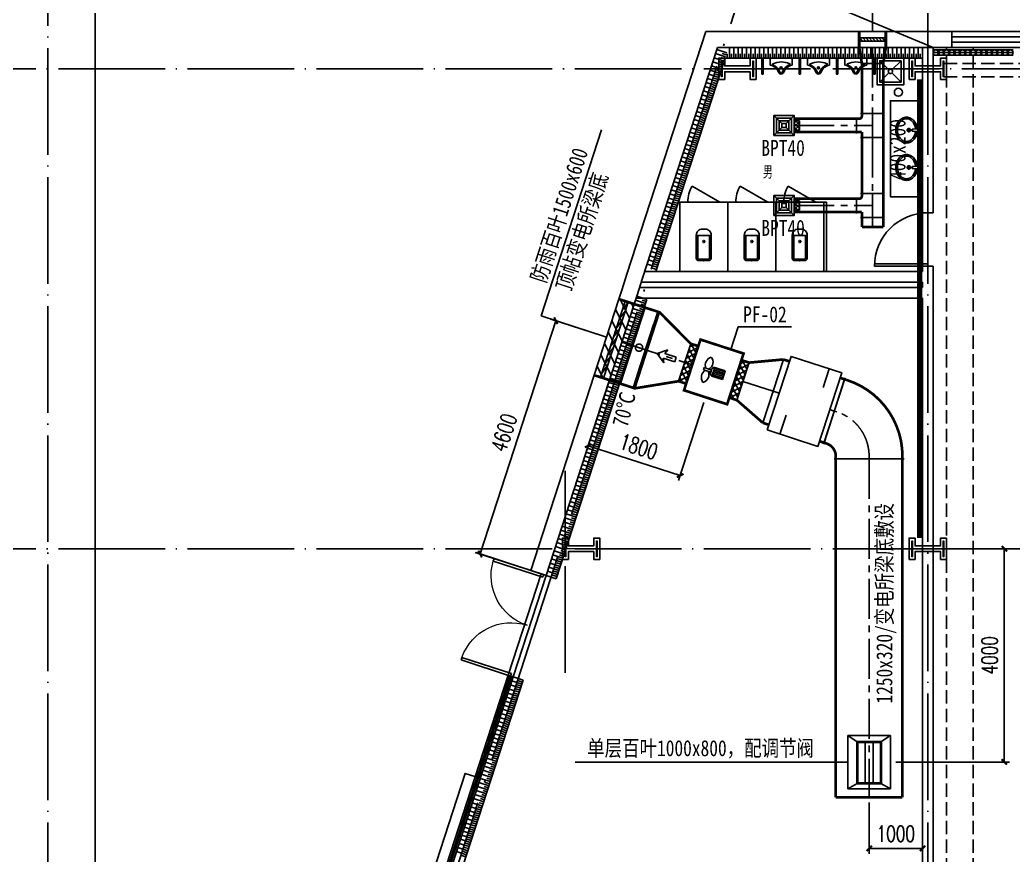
# Model space of a CAD drawing. Extents: x -555607 to 460190, y 498714 to 1664455.
# Drawn here: x -243976 to -225354, y 817074 to 832737 of the extents above; entities that cross this region are included whole.
import ezdxf

# ---------------------------------------------------------------- set-up
doc = ezdxf.new("R2010")
doc.units = 0
doc.header["$LTSCALE"] = 1000
doc.header["$MEASUREMENT"] = 0
for name, pattern in [('CENTER', [2, 1.25, -0.25, 0.25, -0.25]), ('CENTER2', [1.125, 0.75, -0.125, 0.125, -0.125]), ('DASH', [0.35, 0.25, -0.1]), ('DOTE', [2.42, 2, -0.2, 0.02, -0.2])]:
    doc.linetypes.add(name, pattern=pattern)
doc.layers.get('Defpoints').update_dxf_attribs({"color": 210})
for name, color, linetype in [('.', 251, 'Continuous'), ('99平面图例外参$0$A-HATCH-2', 251, 'Continuous'), ('A-AXIS-DOTE', 14, 'DOTE'), ('A-HATCH-2', 251, 'Continuous'), ('A-HRAIL', 250, 'Continuous'), ('A-LIN-V', 9, 'Continuous'), ('A-SFCE', 30, 'Continuous'), ('A-WC', 223, 'Continuous'), ('A-WINDOW', 8, 'Continuous'), ('A-防火门窗', 8, 'Continuous'), ('AS-WALL', 40, 'Continuous'), ('DUCT-暖通风中心线', 5, 'CENTER2'), ('DUCT-暖通风法兰', 2, 'Continuous'), ('DUCT-暖通风管', 7, 'Continuous'), ('DUCT-暖通风管端线', 2, 'Continuous'), ('TH_DIM', 3, 'Continuous'), ('建-墙-幕', 8, 'Continuous'), ('建-房间', 7, 'Continuous'), ('建-窗', 8, 'Continuous'), ('建-门', 8, 'Continuous'), ('暖通', 7, 'Continuous'), ('灯具', 250, 'Continuous')]:
    doc.layers.add(name, color=color, linetype=linetype)
doc.layers.add('S-col', color=2, linetype='Continuous', lineweight=0)
doc.layers.add('柱间支撑', color=6, linetype='CENTER', lineweight=0)
doc.styles.add('-黑体', font='simhei.ttf', dxfattribs={"width": 0.8})
doc.styles.add('_TCH_DIM_T3', font='SIMPLEX', dxfattribs={"width": 0.705882, "bigfont": 'GBCBIG'})
doc.styles.add('A-AREA', font='SIMPLEX', dxfattribs={"bigfont": 'GBCBIG'})
doc.dimstyles.new('_TCH_ARCH&&100', dxfattribs={"dimtxt": 297.5, "dimasz": 100, "dimexe": 100, "dimexo": 100, "dimgap": 126.25, "dimtad": 1, "dimdec": 0, "dimzin": 0, "dimdsep": 46, "dimtxsty": '_TCH_DIM_T3', "dimblk": 'ARCHTICK', "dimcen": 0.09, "dimclrt": 7, "dimazin": 2, "dimtfac": 1, "dimtdec": 0, "dimtix": 1, "dimtmove": 2, "dimatfit": 3, "dimfxl": 100, "dimtolj": 1, "dimtzin": 0, "dimarcsym": 0})
pattern_1 = [(207.023713, (-240327.49, 1134010.37), (-36.064764, 70.708723), []), (117.023713, (-240327.49, 1134010.37), (70.708723, 36.064764), [])]

# ---------------------------------------------------------------- blocks, each defined once
blk = doc.blocks.new('厕卫')
at = {"layer": 'A-WC', "color": 250}
for p, q in [((-60, -40), (-60, -470)), ((150, -30), (-50, -30)), ((160, -470), (160, -40)), ((190, -470), (-90, -470)), ((350, -1097), (-170, -1397))]:
    blk.add_line(p, q, dxfattribs=at)
blk.add_lwpolyline([(-400, 203), (-400, -1097), (500, -1097), (500, 203)], close=True, dxfattribs=at)
blk.add_lwpolyline([(190, -40, 0.414214), (150, 0), (-50, 0, 0.414214), (-90, -40), (-90, -480, 0.414214), (20, -590), (80, -590, 0.414214), (190, -480)], format="xyb", close=True, dxfattribs=at)
blk.add_circle((50, -359), 20, dxfattribs=at)
for centre, radius, start, end in [((-50, -40), 10, 90, 180), ((150, -40), 10, 0, 90), ((350, -1097), 600, 180, 209.9999)]:
    blk.add_arc(centre, radius, start, end, dxfattribs=at)
for p in [(50, 0), (50, -359)]:
    blk.add_point(p, dxfattribs=at)
blk = doc.blocks.new('小便器')
at = {"color": 250}
for p, q in [((2044606, 1696016), (2044906, 1696016)), ((2044606, 1695991), (2044606, 1696016)), ((2044606, 1695991), (2044906, 1695991)), ((2044906, 1695991), (2044906, 1696016)), ((2044606, 1695316), (2044906, 1695316)), ((2044606, 1695291), (2044606, 1695316)), ((2044906, 1695291), (2044906, 1695316)), ((2044606, 1695291), (2044906, 1695291))]:
    blk.add_line(p, q, dxfattribs=at)
at = {"color": 250, "elevation": 0}
blk.add_lwpolyline([(2044737, 1695859), (2044606, 1695859), (2044606, 1695449), (2044737, 1695449, -0.268068), (2044870, 1695603, 0.317765), (2044906, 1695654, 0.317765), (2044870, 1695704, -0.268068)], format="xyb", close=True, dxfattribs=at)
at = {"color": 250}
blk.add_circle((2044788, 1695654, 0), 20, dxfattribs=at)
for centre, radius, start, end in [((2045073, 1695649, 0), 395, 155.8916, 203.3325), ((2044721, 1695806, 0), 10, 21.8606, 155.8916), ((2044947, 1695896, 0), 233, 201.8606, 250.7361), ((2044862, 1695653, 0), 24, 0.5002, 70.7361), ((2044719, 1695496, 0), 10, 203.3325, 339.5059), ((2044947, 1695411, 0), 233, 109.2639, 159.5059), ((2044862, 1695654, 0), 24, 289.2639, 359.4998)]:
    blk.add_arc(centre, radius, start, end, dxfattribs=at)
blk.add_point((2044788, 1695654, 0), dxfattribs=at)
blk = doc.blocks.new('45345')
at = {"layer": 'A-WC'}
h = blk.add_hatch(dxfattribs=at)
h.set_pattern_fill('ANSI31', color=250, scale=10)
h.set_pattern_definition([(30, (40598742844.535, 3385776346.45), (-7.9375, 13.74815), [])])
edge = h.paths.add_edge_path()
edge.add_arc((40598742441.347763, 3385774511.717568), 50, 0, 360)
at = {"layer": 'A-WC', "color": 250}
blk.add_circle((40598742441.347763, 3385774511.717568), 50, dxfattribs=at)
blk = doc.blocks.new('A$C34D37DA4')
at = {"color": 250, "ltscale": 0.5}
for points in [[(-250, -108), (250, -108), (250, 392), (-250, 392)], [(-200, -58), (200, -58), (200, 342), (-200, 342)]]:
    blk.add_lwpolyline(points, close=True, dxfattribs=at)
for points in [[(-200, 342), (-28, 171)], [(28, 171), (200, 342)], [(-200, -58), (-28, 114)], [(28, 114), (200, -58)]]:
    blk.add_lwpolyline(points, dxfattribs=at)
blk.add_circle((0, 142), 40, dxfattribs=at)
blk = doc.blocks.new('343243')
at = {"layer": 'A-WC', "color": 250}
for p, q in [((-137084, 783875), (-136994, 783875)), ((-137071, 783707), (-137056, 783814)), ((-137064, 783668), (-137056, 783814)), ((-137056, 783814), (-137022, 783814)), ((-137056, 783804), (-137022, 783804)), ((-137039, 783830), (-137039, 783920)), ((-137014, 783668), (-137022, 783814)), ((-137008, 783707), (-137022, 783814)), ((-137176, 783694), (-137103, 783694)), ((-137139, 783657), (-137139, 783731)), ((-137064, 783668), (-137071, 783707)), ((-137064, 783668), (-137014, 783668)), ((-137063, 783687), (-137015, 783687)), ((-137014, 783668), (-137008, 783707)), ((-136976, 783694), (-136903, 783694)), ((-136939, 783657), (-136939, 783731))]:
    blk.add_line(p, q, dxfattribs=at)
for points in [[(-137069, 783721, -0.055034), (-137132, 783735, -0.088849), (-137208, 783776, -0.104988), (-137263, 783843, -0.12017), (-137282, 783920, -0.12017), (-137263, 783997, -0.104988), (-137208, 784064, -0.088849), (-137132, 784105, -0.080052), (-137039, 784120, -0.080052)], [(-137065, 783751, -0.056066), (-137123, 783763, -0.088849), (-137190, 783800, -0.104988), (-137237, 783857, -0.12017), (-137252, 783920, -0.12017), (-137237, 783983, -0.104988), (-137190, 784040, -0.088849), (-137123, 784077, -0.080052), (-137039, 784090, -0.080052)], [(-137039, 784120, -0.080052), (-136946, 784105, -0.088849), (-136870, 784064, -0.104988), (-136815, 783997, -0.12017), (-136796, 783920, -0.12017), (-136815, 783843, -0.104988), (-136870, 783776, -0.088849), (-136946, 783735, -0.055034), (-137010, 783721, -0.080052)], [(-137039, 784090, -0.080052), (-136956, 784077, -0.088849), (-136889, 784040, -0.104988), (-136842, 783983, -0.12017), (-136826, 783920, -0.12017), (-136842, 783857, -0.104988), (-136889, 783800, -0.088849), (-136956, 783763, -0.056066), (-137014, 783751, -0.080052)]]:
    blk.add_lwpolyline(points, format="xyb", dxfattribs=at)
for centre, radius in [((-137039, 783875), 30), ((-137039, 783875), 20), ((-137139, 783694), 25), ((-137139, 783694), 15), ((-136939, 783694), 25), ((-136939, 783694), 15)]:
    blk.add_circle(centre, radius, dxfattribs=at)
for centre, start, end in [((-137040, 783695), 80.5252, 279.4748), ((-137038, 783695), 260.5252, 99.4748)]:
    blk.add_arc(centre, 7.19, start, end, dxfattribs=at)
blk = doc.blocks.new('23124232432')
at = {"layer": '柱间支撑', "color": 250, "const_width": 100}
blk.add_lwpolyline([(-227104, 831620), (-227104, 823020)], dxfattribs=at)
blk = doc.blocks.new('_FZH')
at = {"layer": 'A-HATCH-2', "color": 8}
blk.add_lwpolyline([(-0.437, -0.25), (-0.437, 0.25), (-0.297, 0.25), (-0.297, 0.067), (0.298, 0.067), (0.298, 0.25), (0.438, 0.25), (0.438, -0.25), (0.298, -0.25), (0.298, -0.068), (-0.297, -0.068), (-0.297, -0.25)], close=True, dxfattribs=at)
at = {"layer": 'S-col', "color": 8}
blk.add_lwpolyline([(-0.375, -0.188), (-0.375, 0.187), (-0.36, 0.187), (-0.36, 0.005), (0.36, 0.005), (0.36, 0.187), (0.375, 0.187), (0.375, -0.188), (0.36, -0.188), (0.36, -0.005), (-0.36, -0.005), (-0.36, -0.188)], close=True, dxfattribs=at)
blk = doc.blocks.new('*U21')
at = {"color": 0}
blk.add_lwpolyline([(500, 0), (500, 1000), (460, 1000), (460, 0)], close=True, dxfattribs=at)
blk.add_arc((500, 0), 1000, 90, 180, dxfattribs=at)
blk = doc.blocks.new('*U20')
at = {"color": 0, "xscale": 0.001, "yscale": 0.001, "zscale": 0.001}
blk.add_blockref('*U21', (0, 0), dxfattribs=at)
blk = doc.blocks.new('WINDOW2DLIB$DYNSTYLE$00000005')
at = {"color": 0}
for points in [[(-0.5, 0.5), (-0.5, -0.5)], [(-0.5, 0.5), (0.5, 0.5)], [(0.5, -0.5), (0.5, 0.5)], [(0.5, 0.1667), (-0.5, 0.1667)], [(0.5, -0.1667), (-0.5, -0.1667)], [(-0.5, -0.5), (0.5, -0.5)]]:
    blk.add_lwpolyline(points, dxfattribs=at)
blk = doc.blocks.new('*U52')
at = {"color": 0}
for p, q in [((-250, 150), (250, 150)), ((250, 30), (-250, 30)), ((-250, -30), (-190, 30)), ((-190, -30), (-130, 30)), ((-130, -30), (-70, 30)), ((-70, -30), (-10, 30)), ((-10, -30), (50, 30)), ((50, -30), (110, 30)), ((110, -30), (170, 30)), ((170, -30), (230, 30)), ((250, -30), (-250, -30)), ((-250, -150), (250, -150))]:
    blk.add_line(p, q, dxfattribs=at)
for points in [[(-250, -150), (-250, 150)], [(250, -150), (250, 150)]]:
    blk.add_lwpolyline(points, dxfattribs=at)
blk = doc.blocks.new('*U51')
at = {"color": 0, "xscale": 0.001999999996058992, "yscale": 0.003333333333333334, "zscale": 0.001999999996058992}
blk.add_blockref('*U52', (0, 0), dxfattribs=at)
blk = doc.blocks.new('10平面$0$$DorLib2D$00000002')
for p, q in [((-0.5, 0), (-0.5, 0.4875)), ((-0.475, 0.4875), (-0.5, 0.4875)), ((-0.475, 0), (-0.475, 0.4875)), ((0.475, 0), (0.475, 0.4875)), ((0.475, 0.4875), (0.5, 0.4875)), ((0.5, 0), (0.5, 0.4875)), ((-0.5, 0), (-0.475, 0)), ((0.5, 0), (0.475, 0))]:
    blk.add_line(p, q)
at = {"lineweight": 13}
for centre, start, end in [((-0.4875, 0), 0, 88.53072), ((0.4875, 0), 91.46928, 180)]:
    blk.add_arc(centre, 0.4875, start, end, dxfattribs=at)
blk = doc.blocks.new('99平面图例外参$0$$LinePat$填挖边坡')
at = {"color": 0}
for p, q in [((0, 0), (0, -1500)), ((300, 0), (300, -600))]:
    blk.add_line(p, q, dxfattribs=at)
at = {"layer": 'Defpoints', "color": 0}
blk.add_point((600, 0), dxfattribs=at)
blk = doc.blocks.new('99平面图例外参$0$$LinePat$圆环')
for points in [[(0, 150), (300, 150)], [(0, 0), (300, 0)], [(0, -150), (300, -150)]]:
    blk.add_lwpolyline(points)
at = {"color": 0}
blk.add_circle((150, 0), 150, dxfattribs=at)
blk = doc.blocks.new('A$C43B121A0')
at = {"layer": '.'}
h = blk.add_hatch(dxfattribs=at)
h.set_pattern_fill('ANSI37', scale=25)
h.set_pattern_definition([(45, (0, 0), (-28.0633, 28.0633), []), (135, (0, 0), (-28.0633, -28.0633), [])])
h.paths.add_polyline_path([(300, 80), (382, 80), (382, 220), (300, 220)])
at = {"layer": '灯具', "color": 7}
for p, q in [((120, 180), (0, 300)), ((180, 180), (300, 300)), ((300, 220), (382, 220)), ((382, 220), (382, 80)), ((0, 0), (120, 120)), ((300, 0), (180, 120)), ((300, 80), (382, 80))]:
    blk.add_line(p, q, dxfattribs=at)
for points in [[(0, 0), (300, 0), (300, 300), (0, 300)], [(40, 40), (260, 40), (260, 260), (40, 260)], [(80, 80), (220, 80), (220, 220), (80, 220)], [(120, 120), (180, 120), (180, 180), (120, 180)]]:
    blk.add_lwpolyline(points, close=True, dxfattribs=at)
blk = doc.blocks.new('$风口$00000108')
for p, q in [((-250, 135), (-190, 75)), ((-250, -135), (-250, 135)), ((250, 135), (200, 75)), ((250, 135), (250, -135)), ((200, 25), (-190, 25)), ((200, -25), (-190, -25)), ((-250, -135), (-190, -75)), ((200, -75), (250, -135)), ((250, -135), (-250, -135))]:
    blk.add_line(p, q)
at = {"linetype": 'Continuous'}
blk.add_line((250, 135), (-250, 135), dxfattribs=at)
at = {"lineweight": 40}
for p, q in [((-190, 75), (200, 75)), ((-190, -75), (-190, 75)), ((200, 75), (200, -75)), ((-190, -75), (200, -75))]:
    blk.add_line(p, q, dxfattribs=at)
blk = doc.blocks.new('_ArchTick')
at = {"color": 0, "linetype": 'ByBlock', "const_width": 0.4}
blk.add_lwpolyline([(-0.5, -0.5), (0.5, 0.5)], dxfattribs=at)
blk = doc.blocks.new('*D538')
at = {"layer": 'Defpoints', "color": 0, "transparency": 16777216}
for p in [(-232845, 826220), (-231120, 825660), (-231597, 824192)]:
    blk.add_point(p, dxfattribs=at)
at = {"layer": 'TH_DIM', "color": 0, "lineweight": -2, "transparency": 16777216}
for p, q in [((-232876, 826124), (-233352, 824657)), ((-231151, 825565), (-231627, 824097)), ((-233321, 824752), (-231597, 824192))]:
    blk.add_line(p, q, dxfattribs=at)
at = {"layer": 'TH_DIM', "color": 0, "lineweight": -2, "transparency": 16777216, "xscale": 100, "yscale": 100, "zscale": 100}
for p, rotation in [((-233321, 824752), 162.0237134181354), ((-231597, 824192), 342.0237134181354)]:
    blk.add_blockref('_ArchTick', p, dxfattribs=dict(at, rotation=rotation))
at = {"layer": 'TH_DIM', "color": 7, "transparency": 16777216, "insert": (-232374, 824734), "char_height": 297.5, "attachment_point": 5, "rotation": 342.0237, "style": '_TCH_DIM_T3'}
blk.add_mtext('\\A1;1800', dxfattribs=at)
blk = doc.blocks.new('*D539')
at = {"layer": 'Defpoints', "color": 0, "transparency": 16777216}
for p in [(-227654, 822820), (-225520, 822820), (-227654, 818820)]:
    blk.add_point(p, dxfattribs=at)
at = {"layer": 'TH_DIM', "color": 0, "lineweight": -2, "transparency": 16777216}
for p, q in [((-227554, 822820), (-225420, 822820)), ((-225520, 818820), (-225520, 822820)), ((-227554, 818820), (-225420, 818820))]:
    blk.add_line(p, q, dxfattribs=at)
at = {"layer": 'TH_DIM', "color": 0, "lineweight": -2, "transparency": 16777216, "xscale": 100, "yscale": 100, "zscale": 100}
for p, rotation in [((-225520, 822820), 90), ((-225520, 818820), 270)]:
    blk.add_blockref('_ArchTick', p, dxfattribs=dict(at, rotation=rotation))
at = {"layer": 'TH_DIM', "color": 7, "transparency": 16777216, "insert": (-225795, 820820), "char_height": 297.5, "attachment_point": 5, "rotation": 90, "style": '_TCH_DIM_T3'}
blk.add_mtext('\\A1;4000', dxfattribs=at)
blk = doc.blocks.new('*D540')
at = {"layer": 'Defpoints', "color": 0, "transparency": 16777216}
for p in [(-228054, 818160), (-227054, 818160), (-227054, 817200)]:
    blk.add_point(p, dxfattribs=at)
at = {"layer": 'TH_DIM', "color": 0, "lineweight": -2, "transparency": 16777216}
for p, q in [((-228054, 818060), (-228054, 817100)), ((-227054, 818060), (-227054, 817100)), ((-228054, 817200), (-227054, 817200))]:
    blk.add_line(p, q, dxfattribs=at)
at = {"layer": 'TH_DIM', "color": 0, "lineweight": -2, "transparency": 16777216, "xscale": 100, "yscale": 100, "zscale": 100, "rotation": 180}
blk.add_blockref('_ArchTick', (-228054, 817200), dxfattribs=at)
at = {"layer": 'TH_DIM', "color": 0, "lineweight": -2, "transparency": 16777216, "xscale": 100, "yscale": 100, "zscale": 100}
blk.add_blockref('_ArchTick', (-227054, 817200), dxfattribs=at)
at = {"layer": 'TH_DIM', "color": 7, "transparency": 16777216, "insert": (-227554, 817475), "char_height": 297.5, "attachment_point": 5, "style": '_TCH_DIM_T3'}
blk.add_mtext('\\A1;1000', dxfattribs=at)
blk = doc.blocks.new('*D541')
at = {"layer": 'Defpoints', "color": 0, "transparency": 16777216}
for p in [(-233927, 827096), (-232976, 826788), (-234396, 822413)]:
    blk.add_point(p, dxfattribs=at)
at = {"layer": 'TH_DIM', "color": 0, "lineweight": -2, "transparency": 16777216}
for p, q in [((-235347, 822721), (-233927, 827096)), ((-233071, 826819), (-234023, 827127)), ((-234491, 822443), (-235442, 822752))]:
    blk.add_line(p, q, dxfattribs=at)
at = {"layer": 'TH_DIM', "color": 0, "lineweight": -2, "transparency": 16777216, "xscale": 100, "yscale": 100, "zscale": 100}
for p, rotation in [((-233927, 827096), 72.02371341814874), ((-235347, 822721), 252.0237134181488)]:
    blk.add_blockref('_ArchTick', p, dxfattribs=dict(at, rotation=rotation))
at = {"layer": 'TH_DIM', "color": 7, "transparency": 16777216, "insert": (-234899, 824994), "char_height": 297.5, "attachment_point": 5, "rotation": 72.0237, "style": '_TCH_DIM_T3'}
blk.add_mtext('\\A1;4600', dxfattribs=at)
blk = doc.blocks.new('*D542')
at = {"layer": 'Defpoints', "color": 0, "transparency": 16777216}
for p in [(-226954, 833460), (-227990, 832520), (-226954, 832520)]:
    blk.add_point(p, dxfattribs=at)
at = {"layer": 'TH_DIM', "color": 0, "lineweight": -2, "transparency": 16777216}
for p, q in [((-227990, 832620), (-227990, 833560)), ((-226954, 832620), (-226954, 833560)), ((-227990, 833460), (-226954, 833460))]:
    blk.add_line(p, q, dxfattribs=at)
at = {"layer": 'TH_DIM', "color": 0, "lineweight": -2, "transparency": 16777216, "xscale": 100, "yscale": 100, "zscale": 100, "rotation": 180}
blk.add_blockref('_ArchTick', (-227990, 833460), dxfattribs=at)
at = {"layer": 'TH_DIM', "color": 0, "lineweight": -2, "transparency": 16777216, "xscale": 100, "yscale": 100, "zscale": 100}
blk.add_blockref('_ArchTick', (-226954, 833460), dxfattribs=at)
at = {"layer": 'TH_DIM', "color": 7, "transparency": 16777216, "insert": (-227472, 833735), "char_height": 297.5, "attachment_point": 5, "style": '_TCH_DIM_T3'}
blk.add_mtext('\\A1;1036', dxfattribs=at)

msp = doc.modelspace()

# ---------------------------------------------------------------- hatches: boundary and pattern name
at = {"layer": '暖通'}
h = msp.add_hatch(dxfattribs=at)
h.set_pattern_fill('ANSI31', color=256, scale=100, angle=72.02371)
h.set_pattern_definition([(117.023713, (626606.07, 796365.53), (-141.417445, -72.129527), [])])
h.paths.add_polyline_path([(-233207.5, 826074.3), (-232922.1, 825981.7), (-232459.2, 827408.5), (-232744.5, 827501.1)])
h = msp.add_hatch(dxfattribs=at)
h.set_pattern_fill('ANSI37', scale=50, angle=-107.97629, style=0)
h.set_pattern_definition(pattern_1)
h.paths.add_polyline_path([(-231398.8, 826665), (-231256.1, 826618.7), (-231484.5, 825914.8), (-231627.2, 825961.1)])
h = msp.add_hatch(dxfattribs=at)
h.set_pattern_fill('ANSI37', scale=50, angle=-107.97629, style=0)
h.set_pattern_definition(pattern_1)
h.paths.add_polyline_path([(-230304.9, 826310), (-230447.6, 826356.3), (-230676, 825652.5), (-230533.3, 825606.2)])
h = msp.add_hatch(dxfattribs=at)
h.set_pattern_fill('饰面砖', scale=16.117864, angle=792.02371, style=0)
h.set_pattern_definition([(342.0237134, (-694209.114, 2222820.252), (9.9486982, 30.6621191), [])])
h.paths.add_polyline_path([(-230752.6, 826153.1), (-230804.2, 825993.9), (-231000.2, 826057.5), (-230948.5, 826216.7)])

# ---------------------------------------------------------------- linework, layer by layer
msp.add_lwpolyline([(-234395.6, 822412.6), (-234158.2, 822335.6)])
at = {"layer": 'A-AXIS-DOTE', "color": 250}
for p, q in [((-243454.2, 735826), (-243454.2, 841482.3)), ((-226954.2, 735826.1), (-226954.2, 841482.3)), ((-226854.2, 832220), (-242565.8, 838750)), ((-144454.2, 831820), (-262046.4, 831820)), ((-233754.2, 820490), (-233754.2, 824280)), ((-144454.2, 822820), (-262046.4, 822820))]:
    msp.add_line(p, q, dxfattribs=at)
at = {"layer": 'A-AXIS-DOTE', "color": 250, "ltscale": 2}
msp.add_lwpolyline([(-256041.7, 754402.6), (-229555.2, 836034.7)], dxfattribs=at)
at = {"layer": 'A-HATCH-2', "color": 250, "linetype": 'DASH'}
for p, q in [((-226604.2, 741520), (-226604.2, 832220)), ((-226104.2, 741520), (-226104.2, 832220))]:
    msp.add_line(p, q, dxfattribs=at)
at = {"layer": 'A-LIN-V', "color": 250}
for p, q in [((-232050.5, 828020), (-230752.7, 832020)), ((-227054.2, 832020), (-230752.7, 832020)), ((-233920, 822258.3), (-232220.8, 827495.3)), ((-234110.2, 822320), (-233920, 822258.3)), ((-239553.6, 804895.3), (-234537.2, 820355.9)), ((-234727.5, 820417.6), (-234537.2, 820355.9))]:
    msp.add_line(p, q, dxfattribs=at)
msp.add_lwpolyline([(-254554.2, 757820), (-254554.2, 760283.3), (-235630.1, 818607.8), (-235344.7, 818515.3)], dxfattribs=at)
at = {"layer": 'A-SFCE', "color": 250}
for p, q in [((-226954.2, 832010), (-226954.2, 833850)), ((-235423.1, 822746), (-233920, 822258.3))]:
    msp.add_line(p, q, dxfattribs=at)
at = {"layer": 'A-SFCE', "color": 250, "linetype": 'DASH'}
for p, q in [((-226654.2, 831920), (-221900.2, 831920)), ((-226654.2, 831670), (-221900.2, 831670))]:
    msp.add_line(p, q, dxfattribs=at)
at = {"layer": 'A-SFCE', "color": 8}
msp.add_lwpolyline([(-242765.8, 811250), (-242565.8, 811250), (-242565.8, 838750), (-246609.7, 838750), (-255497.2, 811358.5), (-255531.6, 811250)], close=True, dxfattribs=at)
at = {"layer": 'A-WC', "color": 250}
for p, q in [((-228904.2, 829320), (-228904.2, 828019.1)), ((-228854.2, 829320), (-228904.2, 829320)), ((-228854.2, 829320), (-228854.2, 828019.1)), ((-228854.2, 828019.1), (-228904.2, 828019.1))]:
    msp.add_line(p, q, dxfattribs=at)
msp.add_lwpolyline([(-227054.2, 831220), (-227654.2, 831220), (-227654.2, 829420), (-227054.2, 829420)], dxfattribs=at)
at = {"layer": 'A-防火门窗', "color": 8}
for p, q in [((-234822.6, 820448.5), (-234205.3, 822350.9)), ((-234727.5, 820417.6), (-234110.2, 822320))]:
    msp.add_line(p, q, dxfattribs=at)
at = {"layer": 'AS-WALL'}
for p, q in [((-232593.6, 827966.3), (-231116.1, 832520)), ((-228254.2, 832520), (-231116.1, 832520)), ((-228254.2, 832220), (-228254.2, 832520)), ((-226954.2, 832520), (-227754.2, 832520)), ((-227754.2, 832520), (-227754.2, 832220)), ((-226504.2, 832520), (-226954.2, 832520)), ((-226504.2, 832220), (-226504.2, 832520)), ((-232308.2, 827873.7), (-230898, 832220)), ((-230898, 832220), (-228254.2, 832220)), ((-227754.2, 832220), (-226954.2, 832220)), ((-227054.2, 832220), (-227054.2, 829120)), ((-226954.2, 832220), (-226504.2, 832220)), ((-226854.2, 829120), (-226854.2, 832220)), ((-227054.2, 829120), (-226854.2, 829120)), ((-226854.2, 828120), (-227054.2, 828120)), ((-227054.2, 828120), (-227054.2, 828020)), ((-226854.2, 827920), (-226854.2, 828120)), ((-232690.9, 827666.3), (-232593.6, 827966.3)), ((-227054.2, 828020), (-232260.8, 828020)), ((-226854.2, 827620), (-226854.2, 827920)), ((-232405.6, 827573.7), (-232308.2, 827873.7)), ((-227054.2, 827820), (-232325.7, 827820)), ((-227054.2, 827720), (-227054.2, 827820)), ((-232690.9, 827666.3), (-232744.4, 827501.4)), ((-232459.1, 827408.8), (-232405.6, 827573.7)), ((-227054.2, 827720), (-232358.1, 827720)), ((-226854.2, 806920), (-226854.2, 827620)), ((-232744.4, 827501.4), (-232459.1, 827408.8)), ((-227054.2, 827520), (-232423, 827520)), ((-227054.2, 827520), (-227054.2, 806920)), ((-233207.4, 826074.6), (-234395.6, 822412.6)), ((-232922, 825982.1), (-233207.4, 826074.6)), ((-234110.2, 822320), (-232922, 825982.1)), ((-234395.6, 822412.6), (-234110.2, 822320))]:
    msp.add_line(p, q, dxfattribs=at)
at = {"layer": 'DUCT-暖通风中心线'}
for p, q in [((-227990, 832220), (-227990, 830982.7)), ((-227990, 830982.5), (-227990, 830757.5)), ((-229461.1, 830757.5), (-228290.2, 830757.5)), ((-227990, 830757.5), (-228290, 830757.5)), ((-227990, 830757.5), (-227990, 830532.5)), ((-227990, 830532.3), (-227990, 829482.7)), ((-227990, 829482.5), (-227990, 829257.5)), ((-229461.1, 829257.5), (-228290.2, 829257.5)), ((-227990, 829257.5), (-228290, 829257.5)), ((-227990, 829257.5), (-227990, 829032.5)), ((-227990, 829032.3), (-227990, 828850)), ((-232690.7, 826695.1), (-231370.3, 826266.7)), ((-229853.2, 825774.5), (-230419.1, 825958.1)), ((-229853.2, 825774.5), (-229740.7, 825738)), ((-228789.5, 825429.3), (-228706.9, 825402.5)), ((-228659.1, 825387.1), (-228706.7, 825402.5)), ((-228054.2, 824504.8), (-228054.2, 824554.8)), ((-228054.2, 824504.6), (-228054.2, 818160))]:
    msp.add_line(p, q, dxfattribs=at)
msp.add_arc((-228929.2, 824554.8), 875, 0, 72.02371, dxfattribs=at)
at = {"layer": 'DUCT-暖通风法兰'}
for p, q in [((-228290.1, 830907.5), (-228290.1, 830607.5)), ((-227765, 830982.6), (-228215, 830982.6)), ((-228215, 830532.4), (-227765, 830532.4)), ((-228290.1, 829107.5), (-228290.1, 829407.5)), ((-227765, 829482.6), (-228215, 829482.6)), ((-228215, 829032.4), (-227765, 829032.4)), ((-228504.6, 826025.5), (-228908.9, 824779.5)), ((-228709.2, 824504.7), (-227399.2, 824504.7))]:
    msp.add_line(p, q, dxfattribs=at)
at = {"layer": 'DUCT-暖通风管'}
for p, q in [((-227790, 831921.8), (-228190, 831921.8)), ((-229660.3, 826369), (-230046, 825180))]:
    msp.add_line(p, q, dxfattribs=at)
at = {"layer": 'DUCT-暖通风管', "const_width": 50}
for points in [[(-228190, 831921.8), (-228240, 832220), (-228240, 832520)], [(-227790, 831921.8), (-227740, 832220), (-227740, 832520)], [(-228190, 831921.8), (-228190, 830982.7)], [(-227790, 830982.7), (-227790, 831921.8)], [(-228290.2, 830882.5), (-229461.1, 830882.5)], [(-228240, 830882.5), (-228290, 830882.5)], [(-228190, 830982.5), (-228190, 830932.5)], [(-227790, 830932.5), (-227790, 830982.5)], [(-227790, 830532.5), (-227790, 830932.5)], [(-229461.1, 830632.5), (-228290.2, 830632.5)], [(-228290, 830632.5), (-228240, 830632.5)], [(-228190, 830636.6), (-228190, 830532.5)], [(-228190, 830532.3), (-228190, 829482.7)], [(-227790, 829482.7), (-227790, 830532.3)], [(-228290.2, 829382.5), (-229461.1, 829382.5)], [(-228240, 829382.5), (-228290, 829382.5)], [(-228190, 829482.5), (-228190, 829432.5)], [(-227790, 829432.5), (-227790, 829482.5)], [(-227790, 829032.5), (-227790, 829432.5)], [(-229461.1, 829132.5), (-228290.2, 829132.5)], [(-228290, 829132.5), (-228240, 829132.5)], [(-228190, 829136.6), (-228190, 829032.5)], [(-228190, 829032.3), (-228190, 828850)], [(-227790, 828850), (-227790, 829032.3)], [(-228190, 828850), (-227790, 828850)], [(-231256.1, 826618.7), (-231398.8, 826665), (-231983.6, 827254.2), (-232744.5, 827501.1)], [(-229660.3, 826369), (-230304.9, 826310), (-230447.6, 826356.3)], [(-229547.8, 826332.5), (-229660.3, 826369)], [(-231484.5, 825914.8), (-231627.2, 825961.1), (-232446.5, 825827.4), (-233207.5, 826074.3)], [(-228514, 825997), (-228596.6, 826023.8)], [(-228466.2, 825981.5), (-228513.8, 825997)], [(-230046, 825180), (-230533.3, 825606.2), (-230676, 825652.5)], [(-230046, 825180), (-229933.6, 825143.5)], [(-228982.4, 824834.9), (-228899.8, 824808.1)], [(-228899.6, 824808), (-228852, 824792.6)], [(-228679.2, 824554.8), (-228679.2, 824504.8)], [(-227429.2, 824504.8), (-227429.2, 824554.8)], [(-228679.2, 824504.6), (-228679.2, 818160)], [(-227429.2, 818160), (-227429.2, 824504.6)], [(-228679.2, 818160), (-227429.2, 818160)]]:
    msp.add_lwpolyline(points, dxfattribs=at)
at = {"layer": 'DUCT-暖通风管', "extrusion": (0, 0, -1), "const_width": 50}
for points in [[(228190, 830932.5, 0.4142136), (228240, 830882.5)], [(228190, 829432.5, 0.4142136), (228240, 829382.5)]]:
    msp.add_lwpolyline(points, format="xyb", dxfattribs=at)
at = {"layer": 'DUCT-暖通风管', "const_width": 50}
for points in [[(-228240, 830632.5, 0.0418865), (-228190, 830636.6)], [(-228240, 829132.5, 0.0418865), (-228190, 829136.6)], [(-227429.2, 824554.8, 0.3250341), (-228466.2, 825981.5)], [(-228679.2, 824554.8, 0.3250341), (-228852, 824792.6)]]:
    msp.add_lwpolyline(points, format="xyb", dxfattribs=at)
msp.add_lwpolyline([(-230407.5, 826480), (-231216, 826742.3), (-231524.6, 825791.1), (-230716.1, 825528.8)], close=True, dxfattribs=at)
at = {"layer": 'DUCT-暖通风管端线'}
for p, q in [((-228190, 830982.7), (-227790, 830982.7)), ((-227790, 830982.5), (-228190, 830982.5)), ((-228290.2, 830632.5), (-228290.2, 830882.5)), ((-228290, 830882.5), (-228290, 830632.5)), ((-228190, 830532.5), (-227790, 830532.5)), ((-227790, 830532.3), (-228190, 830532.3)), ((-228190, 829482.7), (-227790, 829482.7)), ((-227790, 829482.5), (-228190, 829482.5)), ((-228290.2, 829132.5), (-228290.2, 829382.5)), ((-228290, 829382.5), (-228290, 829132.5)), ((-228190, 829032.5), (-227790, 829032.5)), ((-227790, 829032.3), (-228190, 829032.3)), ((-228899.8, 824808.1), (-228514, 825997)), ((-228513.8, 825997), (-228899.6, 824808)), ((-227429.2, 824504.8), (-228679.2, 824504.8)), ((-227429.2, 824504.6), (-228679.2, 824504.6))]:
    msp.add_line(p, q, dxfattribs=at)
at = {"layer": '建-墙-幕'}
for p, q in [((-234110.2, 822320), (-234205.3, 822350.9)), ((-234822.6, 820448.5), (-239888.4, 804835.4)), ((-239856.7, 804825.1), (-234790.9, 820438.2)), ((-239825, 804814.9), (-234759.2, 820427.9)), ((-239793.3, 804804.6), (-234727.5, 820417.6)), ((-234727.5, 820417.6), (-234822.6, 820448.5))]:
    msp.add_line(p, q, dxfattribs=at)
at = {"layer": '建-门'}
msp.add_line((-227054.2, 829120), (-227054.2, 828120), dxfattribs=at)
at = {"layer": '暖通', "color": 7}
for p, q in [((-227990, 832520), (-227990, 834390)), ((-234204, 827186.2), (-233071.7, 830676)), ((-232976, 826787.7), (-234204, 827186.2)), ((-230512.3, 826980), (-230649.1, 826558.4)), ((-230512.3, 826980), (-229507.7, 826980)), ((-231158.2, 826175.3), (-231144.9, 826216.2)), ((-228917.7, 825844.2), (-228803.5, 826196.1)), ((-229726.6, 824971.2), (-229612.4, 825323.1)), ((-233564.2, 818820), (-228454.2, 818820))]:
    msp.add_line(p, q, dxfattribs=at)
at = {"layer": '暖通'}
for p, q in [((-232255.1, 827342.3), (-232718, 825915.5)), ((-232017.3, 827265.1), (-232480.2, 825838.4)), ((-232332.3, 827104.5), (-232640.9, 826153.3)), ((-232094.5, 827027.3), (-232403.1, 826076.2)), ((-231825.8, 826549.3), (-232030.5, 826480.9)), ((-231904.9, 826305.4), (-232030.5, 826480.9)), ((-231886.7, 826482.1), (-231825.8, 826549.3)), ((-231671.1, 826412.1), (-231886.7, 826482.1)), ((-231699.1, 826325.6), (-231914.8, 826395.6)), ((-231914.8, 826395.6), (-231904.9, 826305.4)), ((-231699.1, 826325.6), (-231671.1, 826412.1))]:
    msp.add_line(p, q, dxfattribs=at)
at = {"layer": '暖通', "color": 7}
for points in [[(-233207.5, 826074.3), (-232744.5, 827501.1), (-232459.2, 827408.5), (-232922.1, 825981.7)], [(-232922.1, 825981.7), (-232459.2, 827408.5), (-231983.6, 827254.2), (-232446.5, 825827.4)], [(-231256.1, 826618.7), (-231484.5, 825914.8), (-231627.2, 825961.1), (-231398.8, 826665)], [(-229964.4, 825048.4), (-229516.9, 826427.6), (-228565.7, 826118.9), (-229013.2, 824739.7)], [(-230447.6, 826356.3), (-230676, 825652.5), (-230533.3, 825606.2), (-230304.9, 826310)]]:
    msp.add_lwpolyline(points, close=True, dxfattribs=at)
at = {"layer": '暖通', "const_width": 30}
msp.add_lwpolyline([(-232486.6, 826628.9), (-232248.8, 826551.8)], dxfattribs=at)
msp.add_lwpolyline([(-232486.6, 826628.9), (-232248.8, 826551.8)], dxfattribs=at)
msp.add_lwpolyline([(-232346.6, 826655.2, 1), (-232388.7, 826525.5, 1)], format="xyb", close=True, dxfattribs=at)
msp.add_lwpolyline([(-232346.6, 826655.2, 1), (-232388.7, 826525.5, 1)], format="xyb", close=True, dxfattribs=at)
at = {"layer": '暖通', "color": 7}
for points in [[(-231017.2, 826415, 0.4083373), (-231116, 826206.8)], [(-231017.2, 826415, -0.4894189), (-231059.4, 826188.4)], [(-231171.5, 825939.4, -0.4083373), (-231129.3, 826165.9)], [(-231171.5, 825939.4, 0.4894189), (-231072.6, 826147.6)], [(-231026.7, 826109.4, 0.4142136), (-231000.2, 826057.5)], [(-230948.5, 826216.7, 0.4142136), (-231000.4, 826190.2)]]:
    msp.add_lwpolyline(points, format="xyb", dxfattribs=at)
for points in [[(-231019.8, 826130.4), (-231158.2, 826175.3)], [(-231144.9, 826216.2), (-231006.6, 826171.3)], [(-231026.7, 826109.4), (-231000.4, 826190.2)], [(-231000.2, 826057.5), (-230948.5, 826216.7)], [(-230804.2, 825993.9), (-231000.2, 826057.5)], [(-230948.5, 826216.7), (-230752.6, 826153.1)], [(-230804.2, 825993.9), (-230752.6, 826153.1)]]:
    msp.add_lwpolyline(points, dxfattribs=at)

# ---------------------------------------------------------------- block references
at = {"color": 250, "xscale": 800.0000000000005, "yscale": 800.0000000000005, "zscale": 800.0000000000005}
for p in [(-230522.7, 831820), (-226954.2, 831820), (-233454.2, 822820), (-226954.2, 822820)]:
    msp.add_blockref('_FZH', p, dxfattribs=at)
at = {"color": 250, "xscale": -1}
for name, p, rotation in [('小便器', (1465949.4, 2876626.1), 89.99999999998394), ('小便器', (1466649.4, 2876626.1), 89.99999999998394), ('小便器', (1467349.4, 2876626.1), 89.99999999998394), ('厕卫', (-231204.2, 828222.8), 180), ('厕卫', (-230304.2, 828222.8), 180), ('厕卫', (-229404.2, 828222.8), 180)]:
    msp.add_blockref(name, p, dxfattribs=dict(at, rotation=rotation))
at = {"layer": '99平面图例外参$0$A-HATCH-2', "color": 250, "yscale": 0.1333333333333333, "zscale": 0.1333333333333333}
for p, xscale, rotation in [((-230672.3, 832020), 0.1340030048142174, 179.9999999990441), ((-230591.9, 832020), 0.1340030048142174, 179.9999999990441), ((-230511.5, 832020), 0.1340030048142174, 179.9999999990441), ((-230431.1, 832020), 0.1340030048142174, 179.9999999990441), ((-230350.7, 832020), 0.1340030048142174, 179.9999999990441), ((-230270.3, 832020), 0.1340030048142174, 179.9999999990441), ((-230189.9, 832020), 0.1340030048142174, 179.9999999990441), ((-230109.5, 832020), 0.1340030048142174, 179.9999999990441), ((-230029.1, 832020), 0.1340030048142174, 179.9999999990441), ((-229948.6, 832020), 0.1340030048142174, 179.9999999990441), ((-229868.2, 832020), 0.1340030048142174, 179.9999999990441), ((-229787.8, 832020), 0.1340030048142174, 179.9999999990441), ((-229707.4, 832020), 0.1340030048142174, 179.9999999990441), ((-229627, 832020), 0.1340030048142174, 179.9999999990441), ((-229546.6, 832020), 0.1340030048142174, 179.9999999990441), ((-229466.2, 832020), 0.1340030048142174, 179.9999999990441), ((-229385.8, 832020), 0.1340030048142174, 179.9999999990441), ((-229305.4, 832020), 0.1340030048142174, 179.9999999990441), ((-229225, 832020), 0.1340030048142174, 179.9999999990441), ((-229144.6, 832020), 0.1340030048142174, 179.9999999990441), ((-229064.2, 832020), 0.1340030048142174, 179.9999999990441), ((-228983.8, 832020), 0.1340030048142174, 179.9999999990441), ((-228903.4, 832020), 0.1340030048142174, 179.9999999990441), ((-228823, 832020), 0.1340030048142174, 179.9999999990441), ((-228742.6, 832020), 0.1340030048142174, 179.9999999990441), ((-228662.2, 832020), 0.1340030048142174, 179.9999999990441), ((-228581.8, 832020), 0.1340030048142174, 179.9999999990441), ((-228501.4, 832020), 0.1340030048142174, 179.9999999990441), ((-228421, 832020), 0.1340030048142174, 179.9999999990441), ((-228340.6, 832020), 0.1340030048142174, 179.9999999990441), ((-228260.2, 832020), 0.1340030048142174, 179.9999999990441), ((-228179.8, 832020), 0.1340030048142174, 179.9999999990441), ((-228099.4, 832020), 0.1340030048142174, 179.9999999990441), ((-228019, 832020), 0.1340030048142174, 179.9999999990441), ((-227938.6, 832020), 0.1340030048142174, 179.9999999990441), ((-227858.2, 832020), 0.1340030048142174, 179.9999999990441), ((-227777.8, 832020), 0.1340030048142174, 179.9999999990441), ((-227697.4, 832020), 0.1340030048142174, 179.9999999990441), ((-227617, 832020), 0.1340030048142174, 179.9999999990441), ((-227536.6, 832020), 0.1340030048142174, 179.9999999990441), ((-227456.2, 832020), 0.1340030048142174, 179.9999999990441), ((-227375.8, 832020), 0.1340030048142174, 179.9999999990441), ((-227295.4, 832020), 0.1340030048142174, 179.9999999990441), ((-227215, 832020), 0.1340030048142174, 179.9999999990441), ((-227134.6, 832020), 0.1340030048142174, 179.9999999990441), ((-227054.2, 832020), 0.1340030048142174, 179.9999999990441), ((-230770.4, 831965.3), 0.1355476678420124, 252.0237134181384), ((-230745.3, 832042.6), 0.1355476678420124, 252.0237134181384), ((-230720.2, 832120), 0.1355476678420124, 252.0237134181384), ((-230820.6, 831810.6), 0.1355476678420124, 252.0237134181384), ((-230795.5, 831887.9), 0.1355476678420124, 252.0237134181384), ((-230895.9, 831578.5), 0.1355476678420124, 252.0237134181384), ((-230870.8, 831655.8), 0.1355476678420124, 252.0237134181384), ((-230845.7, 831733.2), 0.1355476678420124, 252.0237134181384), ((-230946.1, 831423.8), 0.1355476678420124, 252.0237134181384), ((-230921, 831501.1), 0.1355476678420124, 252.0237134181384), ((-230996.3, 831269.1), 0.1355476678420124, 252.0237134181384), ((-230971.2, 831346.4), 0.1355476678420124, 252.0237134181384), ((-231071.6, 831037), 0.1355476678420124, 252.0237134181384), ((-231046.5, 831114.3), 0.1355476678420124, 252.0237134181384), ((-231021.4, 831191.7), 0.1355476678420124, 252.0237134181384), ((-231121.8, 830882.3), 0.1355476678420124, 252.0237134181384), ((-231096.7, 830959.6), 0.1355476678420124, 252.0237134181384), ((-231197.1, 830650.2), 0.1355476678420124, 252.0237134181384), ((-231172, 830727.5), 0.1355476678420124, 252.0237134181384), ((-231146.9, 830804.9), 0.1355476678420124, 252.0237134181384), ((-231247.3, 830495.5), 0.1355476678420124, 252.0237134181384), ((-231222.2, 830572.8), 0.1355476678420124, 252.0237134181384), ((-231297.5, 830340.8), 0.1355476678420124, 252.0237134181384), ((-231272.4, 830418.1), 0.1355476678420124, 252.0237134181384), ((-231372.8, 830108.7), 0.1355476678420124, 252.0237134181384), ((-231347.7, 830186), 0.1355476678420124, 252.0237134181384), ((-231322.6, 830263.4), 0.1355476678420124, 252.0237134181384), ((-231423, 829954), 0.1355476678420124, 252.0237134181384), ((-231397.9, 830031.3), 0.1355476678420124, 252.0237134181384), ((-231498.3, 829721.9), 0.1355476678420124, 252.0237134181384), ((-231473.2, 829799.2), 0.1355476678420124, 252.0237134181384), ((-231448.1, 829876.6), 0.1355476678420124, 252.0237134181384), ((-231548.5, 829567.2), 0.1355476678420124, 252.0237134181384), ((-231523.4, 829644.5), 0.1355476678420124, 252.0237134181384), ((-231598.7, 829412.5), 0.1355476678420124, 252.0237134181384), ((-231573.6, 829489.8), 0.1355476678420124, 252.0237134181384), ((-231674, 829180.4), 0.1355476678420124, 252.0237134181384), ((-231648.9, 829257.7), 0.1355476678420124, 252.0237134181384), ((-231623.8, 829335.1), 0.1355476678420124, 252.0237134181384), ((-231724.2, 829025.7), 0.1355476678420124, 252.0237134181384), ((-231699.1, 829103), 0.1355476678420124, 252.0237134181384), ((-231799.5, 828793.6), 0.1355476678420124, 252.0237134181384), ((-231774.4, 828870.9), 0.1355476678420124, 252.0237134181384), ((-231749.3, 828948.3), 0.1355476678420124, 252.0237134181384), ((-231849.7, 828638.9), 0.1355476678420124, 252.0237134181384), ((-231824.6, 828716.2), 0.1355476678420124, 252.0237134181384), ((-231925, 828406.8), 0.1355476678420124, 252.0237134181384), ((-231899.9, 828484.2), 0.1355476678420124, 252.0237134181384), ((-231874.8, 828561.5), 0.1355476678420124, 252.0237134181384), ((-231975.2, 828252.1), 0.1355476678420124, 252.0237134181384), ((-231950.1, 828329.4), 0.1355476678420124, 252.0237134181384), ((-232025.4, 828097.4), 0.1355476678420124, 252.0237134181384), ((-232000.3, 828174.7), 0.1355476678420124, 252.0237134181384), ((-232220.8, 827495.3), 0.1349461845409899, 252.0237134181385), ((-232270.7, 827341.3), 0.1349461845409899, 252.0237134181385), ((-232245.7, 827418.3), 0.1349461845409899, 252.0237134181385), ((-232345.7, 827110.2), 0.1349461845409899, 252.0237134181385), ((-232320.7, 827187.2), 0.1349461845409899, 252.0237134181385), ((-232295.7, 827264.3), 0.1349461845409899, 252.0237134181385), ((-232395.7, 826956.2), 0.1349461845409899, 252.0237134181385), ((-232370.7, 827033.2), 0.1349461845409899, 252.0237134181385), ((-232445.7, 826802.2), 0.1349461845409899, 252.0237134181385), ((-232420.7, 826879.2), 0.1349461845409899, 252.0237134181385), ((-232520.6, 826571.1), 0.1349461845409899, 252.0237134181385), ((-232495.6, 826648.1), 0.1349461845409899, 252.0237134181385), ((-232470.6, 826725.2), 0.1349461845409899, 252.0237134181385), ((-232570.6, 826417.1), 0.1349461845409899, 252.0237134181385), ((-232545.6, 826494.1), 0.1349461845409899, 252.0237134181385), ((-232645.6, 826186.1), 0.1349461845409899, 252.0237134181385), ((-232620.6, 826263.1), 0.1349461845409899, 252.0237134181385), ((-232595.6, 826340.1), 0.1349461845409899, 252.0237134181385), ((-232695.5, 826032), 0.1349461845409899, 252.0237134181385), ((-232670.6, 826109), 0.1349461845409899, 252.0237134181385), ((-232770.5, 825801), 0.1349461845409899, 252.0237134181385), ((-232745.5, 825878), 0.1349461845409899, 252.0237134181385), ((-232720.5, 825955), 0.1349461845409899, 252.0237134181385), ((-232820.5, 825646.9), 0.1349461845409899, 252.0237134181385), ((-232795.5, 825724), 0.1349461845409899, 252.0237134181385), ((-232870.5, 825492.9), 0.1349461845409899, 252.0237134181385), ((-232845.5, 825569.9), 0.1349461845409899, 252.0237134181385), ((-232945.4, 825261.9), 0.1349461845409899, 252.0237134181385), ((-232920.4, 825338.9), 0.1349461845409899, 252.0237134181385), ((-232895.4, 825415.9), 0.1349461845409899, 252.0237134181385), ((-232995.4, 825107.8), 0.1349461845409899, 252.0237134181385), ((-232970.4, 825184.9), 0.1349461845409899, 252.0237134181385), ((-233070.4, 824876.8), 0.1349461845409899, 252.0237134181385), ((-233045.4, 824953.8), 0.1349461845409899, 252.0237134181385), ((-233020.4, 825030.8), 0.1349461845409899, 252.0237134181385), ((-233120.3, 824722.8), 0.1349461845409899, 252.0237134181385), ((-233095.4, 824799.8), 0.1349461845409899, 252.0237134181385), ((-233170.3, 824568.7), 0.1349461845409899, 252.0237134181385), ((-233145.3, 824645.7), 0.1349461845409899, 252.0237134181385), ((-233245.3, 824337.7), 0.1349461845409899, 252.0237134181385), ((-233220.3, 824414.7), 0.1349461845409899, 252.0237134181385), ((-233195.3, 824491.7), 0.1349461845409899, 252.0237134181385), ((-233295.3, 824183.7), 0.1349461845409899, 252.0237134181385), ((-233270.3, 824260.7), 0.1349461845409899, 252.0237134181385), ((-233370.2, 823952.6), 0.1349461845409899, 252.0237134181385), ((-233345.2, 824029.6), 0.1349461845409899, 252.0237134181385), ((-233320.3, 824106.6), 0.1349461845409899, 252.0237134181385), ((-233420.2, 823798.6), 0.1349461845409899, 252.0237134181385), ((-233395.2, 823875.6), 0.1349461845409899, 252.0237134181385), ((-233495.2, 823567.5), 0.1349461845409899, 252.0237134181385), ((-233470.2, 823644.5), 0.1349461845409899, 252.0237134181385), ((-233445.2, 823721.6), 0.1349461845409899, 252.0237134181385), ((-233545.2, 823413.5), 0.1349461845409899, 252.0237134181385), ((-233520.2, 823490.5), 0.1349461845409899, 252.0237134181385), ((-233595.1, 823259.5), 0.1349461845409899, 252.0237134181385), ((-233570.1, 823336.5), 0.1349461845409899, 252.0237134181385), ((-233670.1, 823028.4), 0.1349461845409899, 252.0237134181385), ((-233645.1, 823105.4), 0.1349461845409899, 252.0237134181385), ((-233620.1, 823182.5), 0.1349461845409899, 252.0237134181385), ((-233720.1, 822874.4), 0.1349461845409899, 252.0237134181385), ((-233695.1, 822951.4), 0.1349461845409899, 252.0237134181385), ((-233795, 822643.4), 0.1349461845409899, 252.0237134181385), ((-233770, 822720.4), 0.1349461845409899, 252.0237134181385), ((-233745.1, 822797.4), 0.1349461845409899, 252.0237134181385), ((-233845, 822489.3), 0.1349461845409899, 252.0237134181385), ((-233820, 822566.3), 0.1349461845409899, 252.0237134181385), ((-233895, 822335.3), 0.1349461845409899, 252.0237134181385), ((-233870, 822412.3), 0.1349461845409899, 252.0237134181385), ((-234561.9, 820279.7), 0.133448676674338, 252.0237134181384), ((-234537.2, 820355.9), 0.133448676674338, 252.0237134181384), ((-234636.1, 820051.3), 0.133448676674338, 252.0237134181384), ((-234611.4, 820127.4), 0.133448676674338, 252.0237134181384), ((-234586.6, 820203.6), 0.133448676674338, 252.0237134181384), ((-234685.5, 819898.9), 0.133448676674338, 252.0237134181384), ((-234660.8, 819975.1), 0.133448676674338, 252.0237134181384), ((-234759.6, 819670.5), 0.133448676674338, 252.0237134181384), ((-234734.9, 819746.6), 0.133448676674338, 252.0237134181384), ((-234710.2, 819822.8), 0.133448676674338, 252.0237134181384), ((-234809, 819518.1), 0.133448676674338, 252.0237134181384), ((-234784.3, 819594.3), 0.133448676674338, 252.0237134181384), ((-234883.2, 819289.7), 0.133448676674338, 252.0237134181384), ((-234858.5, 819365.8), 0.133448676674338, 252.0237134181384), ((-234833.8, 819442), 0.133448676674338, 252.0237134181384), ((-234932.6, 819137.3), 0.133448676674338, 252.0237134181384), ((-234907.9, 819213.5), 0.133448676674338, 252.0237134181384), ((-235006.7, 818908.9), 0.133448676674338, 252.0237134181384), ((-234982, 818985), 0.133448676674338, 252.0237134181384), ((-234957.3, 819061.2), 0.133448676674338, 252.0237134181384), ((-235056.2, 818756.5), 0.133448676674338, 252.0237134181384), ((-235031.4, 818832.7), 0.133448676674338, 252.0237134181384), ((-235105.6, 818604.2), 0.133448676674338, 252.0237134181384), ((-235080.9, 818680.4), 0.133448676674338, 252.0237134181384), ((-235179.7, 818375.7), 0.133448676674338, 252.0237134181384), ((-235155, 818451.9), 0.133448676674338, 252.0237134181384), ((-235130.3, 818528.1), 0.133448676674338, 252.0237134181384), ((-235229.1, 818223.4), 0.133448676674338, 252.0237134181384), ((-235204.4, 818299.6), 0.133448676674338, 252.0237134181384), ((-235303.3, 817994.9), 0.133448676674338, 252.0237134181384), ((-235278.6, 818071.1), 0.133448676674338, 252.0237134181384), ((-235253.9, 818147.3), 0.133448676674338, 252.0237134181384), ((-235352.7, 817842.6), 0.133448676674338, 252.0237134181384), ((-235328, 817918.8), 0.133448676674338, 252.0237134181384), ((-235426.8, 817614.1), 0.133448676674338, 252.0237134181384), ((-235402.1, 817690.3), 0.133448676674338, 252.0237134181384), ((-235377.4, 817766.4), 0.133448676674338, 252.0237134181384), ((-235476.3, 817461.8), 0.133448676674338, 252.0237134181384), ((-235451.5, 817538), 0.133448676674338, 252.0237134181384), ((-235550.4, 817233.3), 0.133448676674338, 252.0237134181384), ((-235525.7, 817309.5), 0.133448676674338, 252.0237134181384), ((-235501, 817385.6), 0.133448676674338, 252.0237134181384), ((-235599.8, 817081), 0.133448676674338, 252.0237134181384), ((-235575.1, 817157.2), 0.133448676674338, 252.0237134181384)]:
    msp.add_blockref('99平面图例外参$0$$LinePat$填挖边坡', p, dxfattribs=dict(at, xscale=xscale, rotation=rotation))
at = {"layer": 'A-HRAIL', "color": 250, "xscale": -0.3333333334338121, "yscale": 0.3333333333111111, "zscale": 0.3333333333111111}
for p in [(-226754.2, 832124), (-226654.2, 832124), (-226554.2, 832124), (-226454.2, 832124), (-226354.2, 832124), (-226254.2, 832124), (-226154.2, 832124), (-226054.2, 832124), (-225954.2, 832124), (-225854.2, 832124), (-225754.2, 832124), (-225654.2, 832124), (-225554.2, 832124), (-225454.2, 832124), (-225354.2, 832124)]:
    msp.add_blockref('99平面图例外参$0$$LinePat$圆环', p, dxfattribs=at)
at = {"layer": 'A-LIN-V', "color": 250, "xscale": 1.5, "yscale": 1.5, "zscale": 1.5, "rotation": 269.9999999999991}
msp.add_blockref('45345', (-5078889273.9, 60898945041.9), dxfattribs=at)
at = {"layer": 'A-WC', "color": 250, "rotation": 180}
msp.add_blockref('A$C34D37DA4', (-227654.2, 831912.3), dxfattribs=at)
at = {"layer": 'A-WINDOW', "yscale": 300, "zscale": 300}
for p, xscale, rotation in [((-228004.2, 832370), -500.000000985252, 359.9999999999967), ((-232833.2, 826741.7), -1499.999999999843, 72.0237134181359)]:
    msp.add_blockref('*U51', p, dxfattribs=dict(at, xscale=xscale, rotation=rotation))
at = {"layer": 'A-WINDOW', "color": 250, "rotation": 90}
for p in [(556565.8, 967709.2), (556565.8, 967009.2)]:
    msp.add_blockref('343243', p, dxfattribs=at)
at = {"layer": 'A-防火门窗', "color": 8, "xscale": -2000, "yscale": 2000, "zscale": 100, "rotation": 72.02371341813668}
msp.add_blockref('10平面$0$$DorLib2D$00000002', (-234466.4, 821384.2), dxfattribs=at)
at = {"layer": '建-窗', "xscale": -4100, "yscale": 300, "zscale": 300, "rotation": 359.999999999996}
msp.add_blockref('WINDOW2DLIB$DYNSTYLE$00000005', (-224454.2, 832370), dxfattribs=at)
at = {"layer": '建-门', "xscale": 1000, "yscale": -1000, "zscale": 200, "rotation": 269.9999999999758}
msp.add_blockref('*U20', (-226954.2, 828620), dxfattribs=at)
at = {"layer": '暖通', "color": 29, "xscale": 1.25987400021404, "yscale": 1.25987400021404, "zscale": 1.25987400021404}
for p in [(-229839, 830568.5, -5000), (-229839, 829068.5, -5000)]:
    msp.add_blockref('A$C43B121A0', p, dxfattribs=at)
at = {"layer": '暖通', "xscale": 2, "yscale": 2.962962962962963, "rotation": 270}
msp.add_blockref('$风口$00000108', (-228054.2, 818820), dxfattribs=at)
at = {"layer": '柱间支撑'}
msp.add_blockref('23124232432', (0, 0), dxfattribs=at)

# ---------------------------------------------------------------- texts
at = {"layer": '建-房间', "color": 8, "style": 'A-AREA'}
msp.add_text('男', height=241.1, dxfattribs=at).set_placement((-230042.5, 829760))
at = {"layer": '暖通', "style": '-黑体', "width": 0.8}
for s, rotation, p in [('400x200', 90, (-227371.4, 829734.4, -5000)), ('防雨百叶1500x600', 72.02371, (-234125.6, 827784.3)), ('BPT40', 360, (-230075.6, 830187.3, -5000)), ('顶帖变电所梁底', 72.02371, (-233650, 827630)), ('BPT40', 360, (-230075.6, 828687.3, -5000)), ('70℃', 75.82741, (-232585.7, 825081.5)), ('1250x320/变电所梁底敷设', 90, (-227619.4, 819916.3, -5000))]:
    msp.add_text(s, height=300, rotation=rotation, dxfattribs=at).set_placement(p)
for s, p in [('PF-02', (-230415.6, 827065.8, -3000)), ('单层百叶1000x800，配调节阀', (-233340, 818930))]:
    msp.add_text(s, height=300, dxfattribs=at).set_placement(p)

# ---------------------------------------------------------------- dimensions: what is measured, and where the dimension line sits
at = {"layer": 'TH_DIM', "color": 7}
for p1, p2, distance, text, picture, middle in [((-227990, 832520), (-226954.2, 832520), 940, '1036', '*D542', (-227472.1, 833735)), ((-234395.6, 822412.6), (-232976, 826787.7), 1000.3, '4600', '*D541', (-234898.8, 824993.7)), ((-232845, 826219.5), (-231120.4, 825660), -1543.1, '1800', '*D538', (-232374, 824733.5)), ((-227654.2, 818820), (-227654.2, 822820), -2134.2, '4000', '*D539', (-225795, 820820)), ((-228054.2, 818160), (-227054.2, 818160), -960, '1000', '*D540', (-227554.2, 817475))]:
    dim = msp.add_aligned_dim(p1=p1, p2=p2, distance=distance, text=text, dimstyle='_TCH_ARCH&&100', dxfattribs=at)
    dim.commit()
    dim.dimension.update_dxf_attribs({"geometry": picture, "text_midpoint": middle})

doc.saveas('drawing.dxf')
